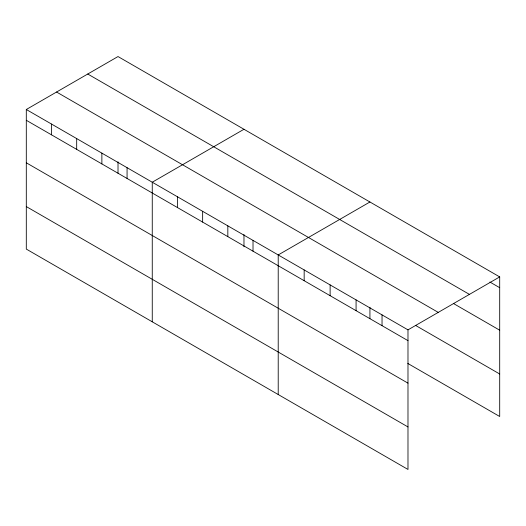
<?xml version="1.0" encoding="UTF-8"?>
<svg xmlns="http://www.w3.org/2000/svg" width="526" height="526" viewBox="0 0 526 526"><rect width="100%" height="100%" fill="white"/><g stroke="black" fill="none" stroke-linecap="round" stroke-linejoin="round"><path stroke-width="0.79" d="M26.3 109.5L407.985 329.868L407.985 469.448L26.3 249.087L26.3 109.5L118.015 56.552L499.7 276.913L499.7 416.5L407.808 363.446M243.972 129.271L152.257 182.22L152.257 321.807M369.929 201.991L278.215 254.939L278.215 394.526M407.985 329.868L499.7 276.913M489.877 282.028L499.7 287.702M87.75 74.021L469.435 294.389M453.405 303.476L499.7 330.203M56.565 92.024L438.25 312.391M415.52 325.397L499.7 373.999M26.3 120.283L407.985 340.651M26.3 162.79L407.985 383.152M26.3 206.58L407.985 426.948M382.034 314.883L382.034 325.666M369.929 307.243L369.929 318.69M356.076 299.892L356.076 310.682M330.124 284.908L330.124 295.697M304.166 269.923L304.166 280.713M253.019 240.395L253.019 251.185M243.972 234.524L243.972 246.786M227.83 225.851L227.83 236.634M202.641 211.307L202.641 222.09M177.446 196.763L177.446 207.546M127.068 167.676L127.068 178.459M118.015 161.804L118.015 173.251M101.873 153.132L101.873 163.915M76.684 138.588L76.684 149.371M51.489 124.044L51.489 134.827"/></g></svg>
